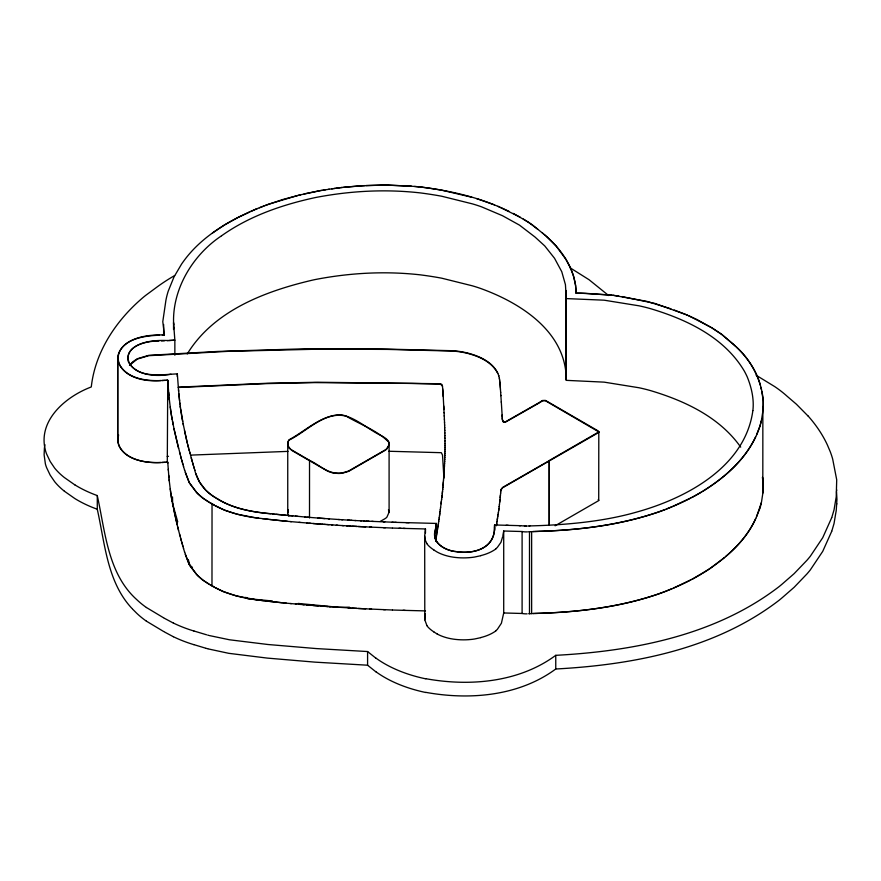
<?xml version="1.0" encoding="UTF-8"?>
<svg xmlns="http://www.w3.org/2000/svg" width="881" height="881" viewBox="0 0 881 881"><rect width="100%" height="100%" fill="white"/><g stroke="black" fill="none" stroke-linecap="round" stroke-linejoin="round"><path stroke-width="1.32" d="M445.015 447.636L445.015 445.301M444.993 449.629L445.015 447.295M565.987 290.521L566.054 380.339L604.168 382.145L639.055 387.761A118.285 68.289 0 0 1 650.519 390.602C684.812 400.833 719.557 417.087 740.712 447.141M426.878 625.455L424.796 619.817L424.686 536.044L425.468 528.952L403.069 528.369M444.971 451.623L444.993 449.288M444.927 453.616L444.971 451.281M444.883 455.609L444.927 453.275M444.817 457.602L444.883 455.268M160.727 462.503C144.572 463.505 118.671 458.891 117.658 438.837L117.658 356.882C121.479 338.822 144.066 335.727 159.527 335.232M117.658 438.837L118.528 434.796L117.867 441.502M444.751 459.596L444.817 457.261M762.946 410.15C765.534 388.125 753.189 361.111 734.93 345.715M763.188 488.515L762.505 477.227L763.342 484.418L762.913 492.853L762.946 492.094M444.663 461.71L444.751 459.254M444.564 463.813L444.663 461.369M752.892 410.535C754.191 399.126 751.537 387.53 747.264 376.98A200.174 115.576 0 0 0 744.203 370.89C724.171 337.203 686.773 319.484 650.519 308.658A118.285 68.289 0 0 0 639.055 305.817L604.168 300.19L566.318 298.593L565.426 284.629L561.77 271.722L554.534 258.276L544.744 245.92L534.987 237.011L519.449 225.107L502.555 215.746L481.764 206.925A106.304 61.373 0 0 0 472.227 203.83L441.711 196.232A244.676 141.257 0 0 0 435.655 195.164A252.142 145.574 0 0 0 420.501 192.928C385.669 188.952 350.308 190.858 315.905 197.454A97.813 56.472 0 0 0 311.621 198.39C279.706 205.592 248.101 216.836 221.307 235.976M762.924 492.71L763.155 489.032M444.564 463.483L444.321 468.042M762.913 410.81L763.155 407.077M160.727 380.548C107.152 384.689 99.696 333.007 164.417 334.956L162.787 321.675L165.914 300.278A220.691 127.415 0 0 1 168.227 291.159L174.02 276.887L181.563 264.102A169.912 98.099 0 0 1 183.215 261.756C196.926 242.572 216.649 228.52 237.363 217.794M444.453 465.586L444.2 470.146M444.057 472.26L444.2 469.815M288.836 516.068L287.867 513.876L288.098 510.33A13.017 7.511 0 0 1 288.362 509.625M443.925 474.363L444.057 471.919M443.771 476.478L443.925 474.033M763.188 406.559L763.243 400.591L761.801 391.616M443.639 478.361L443.771 476.136M443.506 480.244L443.639 478.02M443.506 479.914L443.055 485.905M836.686 490.585L836.741 489.935M836.686 504.24L836.741 503.591M443.363 481.797L442.89 487.788M389.017 444.74L389.094 443.55L389.094 512.191L386.88 517.191A13.215 7.632 0 0 1 384.601 518.92L380.085 521.497M442.714 489.671L442.89 487.457M500.65 493.195L500.871 490.607M442.714 489.34L442.306 493.602M500.65 492.864L500.199 497.71M500.43 495.111L499.703 502.214M442.526 491.224L441.844 497.677M499.956 499.626L499.45 504.461M442.075 495.298L441.59 499.725M499.186 506.718L499.45 504.13M441.59 499.384L441.084 503.8M496.432 525.77L496.576 524.338M499.186 506.377L498.657 510.793M441.337 501.421L440.555 507.874M440.313 509.813L440.555 507.544M435.511 529.173C430.6 542.068 444.861 550.834 456.072 551.605C475.641 554.623 495.882 547.597 494.615 524.966L508.216 525.34M440.06 511.751L440.313 509.471M435.721 527.642L435.346 530.395M440.06 511.409L439.542 515.616M498.899 508.623L498.404 512.621M439.806 513.337L439.278 517.543M44.435 447.438L44.116 454.783L45.383 463.891A89.455 51.649 0 0 0 46.605 467.646L50.151 475.09L54.677 481.709A99.101 57.21 0 0 0 64.423 491.224M435.555 528.798L436.271 523.821M496.576 524.68L496.719 523.248M435.699 541.033L435.831 540.119M435.699 541.375L436.095 538.28M439.013 519.482L439.278 517.213M500.871 490.948L500.959 490.012M438.738 521.409L439.013 519.14M435.765 527.267L435.875 526.497M438.463 523.347L438.738 521.078M435.963 539.535L436.502 535.516M425.094 613.506L424.796 619.817M435.214 531.243C431.481 543.5 446.072 550.559 456.072 551.605C473.703 554.556 495.838 548.103 494.351 526.662M438.231 524.911L438.463 523.006M496.719 523.589L496.994 521.42M436.216 524.206L436.326 523.435L405.943 522.631M436.227 537.696L436.745 533.952M498.128 514.449L498.404 512.29M761.514 419.984L761.68 418.916M761.591 419.455L762.858 411.251L762.814 493.404L761.514 501.939M437.989 526.475L438.231 524.569M496.994 521.761L497.556 517.764M752.859 410.645C745.359 465.586 689.019 496.785 640.355 511.024A295.179 170.418 0 0 1 633.626 512.929C600.17 522.081 563.675 525.032 530.098 525.913M494.483 525.814L494.615 524.966L494.615 530.439M497.842 516.277L498.128 514.108M437.747 528.038L437.989 526.133M497.269 519.933L497.842 515.936M436.745 534.293L437.494 529.261M437.747 527.697L436.998 532.73M527.455 531.871L526.97 531.893A12.653 7.301 0 0 1 522.114 531.518L503.712 531.012L502.842 535.615M503.712 531.012L503.712 612.967L501.41 623.23L497.369 629.331A30.472 17.598 0 0 1 495.783 630.752M44.579 446.513L44.953 444.696M502.622 536.771L500.948 542.344L497.369 547.387A30.472 17.598 0 0 1 495.783 548.797M287.823 443.253L288.098 442.031A13.017 7.511 0 0 1 289.188 440.037C306.962 431.404 324.891 410.612 346.299 416.206C360.34 424.565 377.442 430.457 388.818 442.24M388.807 445.588L389.017 444.398M500.959 490.343L501.091 489.429M759.543 427.329C750.26 455.202 727.243 475.916 703.027 491.146M759.543 509.284L755.931 518.116M760.072 425.798L756.592 434.729M760.336 506.993L761.448 502.379L756.592 516.684M759.697 426.867L761.448 420.435L760.281 425.193M759.697 508.822L760.017 507.897M760.281 507.148L760.072 507.753M388.807 445.246L386.88 448.892A13.215 7.632 0 0 1 384.601 450.62L348.601 471.368L342.434 473.207A21.562 12.455 0 0 1 338.238 473.471L332.765 472.954L327.897 471.313L292.305 450.742L288.836 447.768L287.746 444.101L287.746 512.731M831.796 517.455L834.032 509.923L835.882 498.8A77.748 44.887 0 0 0 836.234 496.818L836.708 479.782L832.688 459.111A223.972 129.309 0 0 0 830.221 451.645L827.479 445.18A253.728 146.488 0 0 0 808.042 415.92M831.73 517.632L822.722 537.707L810.311 556.263A268.859 155.221 0 0 1 806.897 560.338L794.166 573.619L782.471 583.817A212.167 122.492 0 0 1 779.068 586.647C715.658 635.344 633.902 651.136 555.757 655.332C519.019 682.456 469.727 686.651 425.897 678.711M831.796 531.111L834.032 523.578L835.882 512.467A77.748 44.887 0 0 0 836.234 510.473L836.95 499.417L836.498 491.455M831.73 531.298L822.722 551.374L810.311 569.919A268.859 155.221 0 0 1 806.897 573.994L794.166 587.275L782.471 597.472A212.167 122.492 0 0 1 779.068 600.302C715.669 649 633.891 664.792 555.757 668.998C519.019 696.122 469.727 700.318 425.897 692.367M501.091 489.77L502.622 487.435L549.292 460.664L549.292 525.197M501.311 489.219L502.622 487.766L597.979 432.912L598.805 431.767L598.717 500.606L555.107 525.781M388.565 445.94L386.88 448.55A13.215 7.632 0 0 1 384.601 450.29L348.601 471.027L342.434 472.866A21.562 12.455 0 0 1 338.238 473.13C327.181 473.416 318.999 464.672 309.506 460.334M703.027 573.102C724.38 559.446 745.128 542.068 755.766 518.469M755.601 436.866C742.793 464.034 717.773 483.526 691.871 497.457M755.601 518.821C748.916 533.71 737.882 546.176 725.526 556.649M187.279 353.909C213.587 310.817 264.696 291.391 311.621 280.334A97.813 56.472 0 0 1 315.905 279.409C350.308 272.802 385.658 270.919 420.501 274.872A252.142 145.574 0 0 1 435.655 277.108A244.676 141.257 0 0 1 441.711 278.187L472.216 285.785A106.304 61.373 0 0 1 481.764 288.88C519.768 302.811 562.507 329.813 566.02 373.896M129.485 365.395L132.767 361.772L137.37 358.721L148.724 355.34L217.772 351.442L303.912 348.821L382.013 348.986L452.812 350.726A52.783 30.472 0 0 1 467.712 353.072C480.222 356.342 494.362 362.686 498.778 375.835M598.717 431.965L549.16 460.587L549.16 525.12M130.454 364.47L137.37 359.063L148.724 355.682L227.937 351.343L320.794 349.118L387.299 349.405L452.812 351.067A52.783 30.472 0 0 1 467.712 353.413C479.473 356.442 491.917 362.091 497.82 373.335M723.455 558.367L709.48 568.917L691.871 579.401M723.797 558.08L724.49 557.508M212.486 233.013L224.732 224.776L238.663 217.122M220.878 236.251C192.454 255.38 172.335 289.265 173.59 323.294M701.728 491.983L693.138 496.807M701.728 573.927L693.138 578.762M238.013 217.464L255.501 209.337M692.29 497.236C643.681 523.083 587.484 530.054 533.203 531.562M690.594 498.095L672.765 506.399M692.29 579.191L673.536 588.034M690.594 580.05C642.37 605.247 586.867 611.998 533.203 613.517M239.324 216.792L249.224 212.046M250.667 211.407L257.428 208.544M665.507 591.382L659.043 593.805M666.124 591.118L671.983 588.673M665.309 509.515L659.043 511.861M666.543 508.987L671.983 506.718M255.986 209.138L262.318 206.617M259.377 207.773L268.375 204.326M262.802 206.429L264.036 205.956M265.269 205.493L266.514 205.02M267.13 204.788L282.9 199.469L299.606 195.031M269.002 204.095L297.701 195.505M658.426 512.048C620.345 524.856 580.094 530.186 540.042 531.309M658.426 594.003C618.671 607.394 576.581 612.537 534.778 613.44M480.784 555.691L474.782 557.001A37.751 21.794 0 0 1 471.027 557.508A42.233 24.382 0 0 1 455.477 557.453A36.738 21.21 0 0 1 437.141 552.035L433.815 549.975M480.784 637.646L474.782 638.956A37.751 21.794 0 0 1 471.027 639.463A42.233 24.382 0 0 1 455.477 639.397A36.738 21.21 0 0 1 437.141 633.979M300.245 194.877L321.554 190.395M300.873 194.712L298.34 195.351M304.044 193.919L319.638 190.703M320.277 190.604L325.408 189.8M322.842 190.197L323.481 190.087M324.77 189.9L333.326 188.622M328.47 189.338L329.285 189.217M331.708 188.853L334.945 188.391M334.13 188.512L342.257 187.433M335.76 188.281L339.009 187.84M339.659 187.763L340.308 187.675M340.958 187.598L359.041 185.913M343.568 187.279L364.657 185.594M168.161 340.562C108.605 337.687 120.367 383.301 171.013 374.227M359.922 185.858L384.821 185.021L411.416 186.221M164.417 334.956L162.324 335.077M163.657 340.826L164.417 340.782M167.412 340.606L174.317 340.22M158.833 341.101C147.017 340.65 124.452 345.826 128.34 361.728C137.568 378.929 161.278 374.557 177.334 373.874L178.623 391.241M168.91 340.518L173.414 340.264M161.41 340.958L162.908 340.87M178.303 387.144L267.152 383.268L317.865 382.244L439.718 383.742L441.623 384.215L442.251 385.647M178.303 387.475L267.152 383.598L314.891 382.607L412.176 383.422L440.203 384.105L442.196 385.46M527.653 526.034L529.899 525.946L529.217 525.957M528.567 531.805L529.492 531.761A12.719 7.345 0 0 0 531.628 531.65L534.26 531.507M528.721 613.749L529.492 613.716A12.719 7.345 0 0 0 531.628 613.605L534.26 613.462M167.291 380.251L167.831 381.231M167.225 456.391L168.491 456.314M190.979 455.103L287.988 451.38M167.291 462.206L167.753 380.229L166.355 380.295M173.865 340.242L174.856 340.187L173.546 322.688L173.546 329.516M166.355 462.25L167.753 462.173L167.831 463.186M365.879 185.539L386.528 185.032L410.645 186.166M166.817 380.273L163.536 380.427M166.817 462.228L163.536 462.382M526.53 526.1L519.085 525.638M164.483 380.383L165.419 380.339M164.483 462.338L165.419 462.294M526.342 526.1L524.382 525.792M527.124 613.837L526.97 613.837A12.653 7.301 0 0 1 522.114 613.473L503.712 612.967M118.968 363.941C127.271 379.425 148.217 381.484 164.009 380.405M119.1 446.182C127.591 461.402 148.272 463.439 164.009 462.36M534.778 531.485L539.513 531.32M162.137 380.493L163.073 380.449M162.137 462.448L163.073 462.404M349.482 607.207L338.59 607.295L298.075 603.43M576.692 293.219L576.042 293.219C576.119 270.104 561.836 249.389 544.766 234.963M580.612 293.23L576.042 293.219L575.612 285.367L573.41 275.687L570.525 268.088L565.844 259.256L556.12 246.019L546.066 236.053M577.341 293.219L578.652 293.219M579.302 293.23L584.532 293.285M581.262 293.241L610.819 295.058M388.873 451.259L441.337 452.691L442.515 455.125L443.914 477.876M585.182 293.296L611.59 295.146M409.048 522.719L394.688 522.323M403.069 610.324L425.468 610.907M506.112 525.285L520.572 525.682M398.994 528.259L405.106 528.424M401.031 528.314L392.474 528.06M405.106 610.379L392.474 610.015M371.782 521.354L396.307 522.367M392.265 610.004L369.613 609.013M392.155 528.049L369.613 527.058M392.034 522.235L393.422 522.29M383.356 521.849L384.81 521.915M383.356 527.664L385.327 527.741M383.356 609.608L385.327 609.696M375.934 658.217L367.586 651.544L316.213 648.57L267.989 644.507L229.478 639.782L209.326 635.553M375.934 671.873L367.586 665.21L314.913 662.138L267.185 658.085L228.719 653.317L208.235 648.912M367.961 521.178L373.236 521.409M371.573 527.146L358.325 526.519M371.573 609.101L358.325 608.474M366.089 521.089L368.897 521.222M363.291 520.957L367.025 521.134M365.692 526.882L352.444 526.199M365.692 608.837L352.444 608.154M360.494 520.814L364.227 521.001M361.419 520.858L354.889 520.517M356.86 526.442L349.504 526.023M356.86 608.397L329.065 606.657M355.825 520.561L350.858 520.275M351.893 520.341L338.458 519.504M347.753 520.087L349.823 520.219M346.563 525.847L350.968 526.111M348.028 607.89L350.968 608.066M348.028 525.935L336.278 525.186M342.158 525.572L343.623 525.66M341.553 519.702L342.588 519.768M339.493 519.57L317.931 518.061M313.173 523.534L337.753 525.285M331.465 524.867L332.677 524.955M336.278 607.141L337.753 607.24M328.338 518.821L329.472 518.898M326.653 524.536L329.065 524.702M323.052 606.238L330.265 606.745M411.031 186.199L415.314 186.508M324.252 524.371L325.452 524.459M326.653 606.491L327.864 606.58M324.935 518.59L307.26 517.191M321.851 524.195L323.052 524.283M320.651 606.062L324.252 606.326M320.651 524.107L298.989 522.334M321.851 606.15L313.173 605.489M414.533 186.442L422.55 187.257M318.239 605.886L302.855 604.63M415.7 186.53L418.916 186.838M309.297 523.226L310.586 523.325M309.297 605.17L310.586 605.28M304.595 516.96L308.592 517.301M306.72 523.006L308.009 523.116M306.72 604.961L308.009 605.071M305.927 517.081L275.83 514.273M292.822 515.936L287.724 515.484M295.377 516.156L297.932 516.387M290.389 521.585L300.278 522.444M285.367 603.089L296.412 604.058M295.41 603.97L304.143 604.74M291.391 521.673L285.367 521.134M290.389 603.54L291.391 603.628M298.989 604.289L300.278 604.399M287.382 521.321L269.597 519.482M283.363 602.901L286.369 603.177M286.446 515.374L272.383 513.887M284.365 521.045L264.84 518.92M272.405 600.985L248.101 598.673L237.396 596.195M264.84 600.864L284.365 602.989M282.361 602.802L268.408 601.294M613.143 295.322L611.205 295.102M420.127 186.97C445.478 190.043 470.784 195.351 494.516 204.943M612.747 295.278L613.914 295.41M205.714 490.067C223.862 507.335 249.995 512.169 274.101 514.086M613.528 295.366L646.654 301.313L670.926 308.813M270.654 513.689C252.076 511.96 232.826 508.822 216.935 498.393M268.408 519.338L262.45 518.623M614.299 295.465L618.903 296.082M267.218 601.15L256.701 599.851M263.65 518.766L256.701 517.907M261.261 600.424L263.65 600.721M258.662 518.149L255.402 517.731M258.662 600.104L255.402 599.686M422.957 187.312L427.384 187.895M252.803 517.389L256.052 517.819M236.372 595.886L256.052 599.774M254.752 517.654L237.396 514.24M253.453 599.432L254.752 599.598M252.803 599.344L247.99 598.651L245.733 597.34M252.153 517.301C232.088 514.24 211.616 506.96 196.782 492.71M428.496 188.049L440.555 189.955M621.942 296.567L654.825 303.416L685.429 314.363M441.579 190.142L471.72 197.223M208.775 635.399L207.696 635.102M207.696 648.768L206.077 648.306M206.617 634.805L193.897 630.983M205.603 648.174L193.897 644.639M476.665 198.632L493.272 204.436M236.626 595.963C222.133 591.889 207.63 585.325 196.782 574.665M236.108 595.798L223.3 591.691L215.316 587.583M236.626 514.008L224.545 510.22L215.316 505.628M674.185 310.013L687.565 315.233M712.421 328.206L697.036 319.561L686.024 314.616M688.49 315.607L710.956 327.325M493.889 204.689L498.283 206.495M497.864 206.319L499.979 207.2M498.712 206.672L520.208 217.2M500.815 207.564L508.965 211.286M173.359 623.076L164.273 618.22M173.359 636.732L164.273 631.875M513.326 213.422L528.6 222.287L537.718 229.225M209.094 502.093L202.652 498.106L197.652 493.624M209.865 502.511L211.914 503.657M209.094 584.048L202.652 580.061L197.652 575.568M210.383 584.742L211.914 585.601M215.889 497.82C205.097 492.127 197.234 481.378 194.591 469.496M437.163 633.968L433.815 631.919M192.476 567.408L189.382 564.842L185.285 554.402M756.14 375.24L774.773 386.638A151.224 87.307 0 0 1 787.273 396.384L796.391 404.203L807.976 415.942M212.035 585.678L214.512 587.098M214.512 505.154L212.035 503.723L211.98 585.645M569.776 267.604L589.048 279.718L608.639 295.542M523.336 219.061L532.267 224.809L542.938 233.454M163.701 617.878L146.4 607.494M163.701 631.545L146.4 621.16M711.936 327.908L721.902 334.527L735.183 345.969M712.905 328.503L721.44 334.174L733.444 344.284M74.874 484.902L64.401 477.568A99.101 57.21 0 0 1 54.622 468.064L50.151 461.435L46.605 453.979A89.455 51.649 0 0 1 45.383 450.224C37.553 420.281 65.932 396.472 91.283 386.957C95.093 352.444 115.29 321.708 141.059 299.243A145.949 84.268 0 0 1 145.695 295.377L157.391 286.743A225.173 130.003 0 0 1 174.647 275.555M598.188 499.571L598.805 500.397M64.401 491.224L74.874 498.569A110.632 63.873 0 0 0 97.262 509.229C104.894 543.103 107.141 582.242 132.183 608.683M542.41 233.036L543.72 234.093M543.456 233.883L545.295 235.392M734.666 345.473L733.642 344.482M736.208 346.949C747.231 357.422 756.548 370.405 760.347 385.283M132.712 609.245L136.588 613.132A120.058 69.313 0 0 0 146.389 621.16M185.285 472.447L189.569 483.217L196.959 492.897M184.525 551.847L189.019 564.159L196.959 574.853M196.617 492.534L189.019 482.204L184.525 469.903M196.617 574.489L190.098 566.054L188.292 559.578M205.405 489.737L199.469 482.017L195.747 473.361M426.878 543.5L425.347 540.317L424.686 536.044M288.23 446.359L290.851 449.453L309.528 460.334L309.506 517.984M598.805 431.899L546.341 401.273A15.043 8.678 0 0 0 545.262 400.723L542.443 400.844A77.891 44.964 0 0 1 537.983 403.63L505.287 422.241L503.392 422.208L502.412 419.521M118.781 363.512L117.878 359.756M118.781 445.467L117.878 441.711M388.455 509.736L389.094 512.191M194.877 470.465L193.159 464.65M193.732 466.589L194.305 468.527M184.647 470.311L183.435 466.17M184.647 552.266L183.435 548.125M183.556 466.578L181.607 459.772M183.556 548.533L181.607 541.727M192.598 462.712L193.446 465.62M442.317 385.504L442.416 386.241M192.047 460.774L192.884 463.681M182.4 462.613L182.951 464.507M182.4 544.568L182.951 546.462M189.613 451.832L192.322 461.743M182.136 461.666L181.079 457.878M182.136 543.621L181.079 539.833M177.72 521.871L172.621 503.679L172.5 496.884M191.243 457.867L191.783 459.805M180.561 455.984L181.343 458.825M180.561 537.939L181.343 540.78M180.825 456.931L174.339 430.413M180.825 538.886L179.548 534.139M188.963 449.42L189.933 453.043M179.548 452.195L180.054 454.089M180.054 536.044L177.588 526.629M187.708 444.597L189.283 450.632M442.372 385.702L442.46 386.429M188.644 448.22L187.102 442.185M178.303 447.482L178.546 448.418M178.303 529.437L178.546 530.362M389.028 443.066L388.455 441.106L386.352 438.859A78.838 45.515 0 0 0 382.519 436.271C368.423 429.862 356.453 417.638 340.936 414.72C321.378 414.874 305.641 430.93 289.188 439.696A13.017 7.511 0 0 0 288.098 441.7L287.867 445.588M178.061 446.546L174.031 428.827M178.061 528.501L174.339 512.368M184.47 430.49L187.4 443.385M177.114 524.768L173.094 505.991M186.794 440.974L183.083 423.519M760.832 387.277L760.997 387.992M761.162 388.719L761.327 389.446M498.778 375.504L499.362 378.434M172.555 421.36L170.947 412.352M172.555 503.304L171.828 499.747M182.664 421.47L182.246 419.433M172.489 421.063L174.185 429.62M172.489 503.018L173.249 506.795M172.18 419.576L172.004 418.684M172.059 500.937L172.18 501.531M172.61 421.658L172.929 423.243M172.61 503.602L172.929 505.198M180.187 406.064L183.402 425.094M173.094 424.047L173.249 424.84M171.938 418.387L171.2 414.103M171.938 500.342L170.947 494.307M182.114 418.75L180.583 409.158M173.865 509.978L174.185 511.575M171.773 499.45L171.2 496.058M117.658 356.882L117.867 359.547M117.779 440.456L117.779 358.512M171.046 413.057L170.848 411.658M171.046 495.012L170.848 493.602M499.362 378.092L499.549 379.766M170.451 408.652L170.892 412M170.451 490.607L170.892 493.955M74.907 484.891A110.632 63.873 0 0 0 97.262 495.562C105.235 531.32 107.636 573.366 136.588 599.476A120.058 69.313 0 0 0 146.389 607.505M170.804 411.306L170.231 406.89M170.804 493.25L170.231 488.845M502.456 420.182L503.701 422.065L505.287 421.9L537.983 403.289A77.891 44.964 0 0 0 542.443 400.503L545.262 400.381A15.043 8.678 0 0 1 546.352 400.932L598.188 430.941L598.805 432.108M180.451 408.134L179.812 402.958M169.053 479.132L170.341 489.726M499.549 379.436L499.714 381.11M170.341 407.771L169.042 397.133L169.372 399.831M169.163 480.013L169.273 480.905M179.57 400.899L178.81 393.719M179.933 403.994L178.513 389.776M499.714 380.779L499.857 382.453M499.857 382.112L499.99 383.797M169.009 478.79L168.734 475.322M499.99 383.455L500.111 385.14M169.009 396.791L168.282 387.299M500.111 384.799L500.221 386.484M168.899 395.393L168.656 392.364M168.899 477.348L168.282 469.254M442.515 386.484L442.714 389.259M500.221 386.153L500.32 387.827M442.714 388.917L442.802 390.47M173.645 323.977L173.7 324.737M442.802 390.129L442.89 391.682M389.028 442.725L389.094 443.892M173.909 327.446L173.986 328.481M500.32 387.497L500.419 389.171M167.753 380.229L168.348 388.312M167.753 462.173L168.348 470.267M442.89 391.34L442.978 392.893M500.419 388.84L500.65 392.43M500.65 392.1L500.871 395.69M442.978 392.552L443.066 394.104M500.871 395.36L501.3 402.21M501.3 401.879L502.137 415.248M502.368 418.871L502.412 419.863M502.137 414.918L502.181 415.909M443.066 393.774L443.143 395.327M502.181 415.568L502.225 416.57M502.324 418.211L502.368 419.202M443.143 394.985L443.209 396.538M502.225 416.228L502.291 417.891M502.291 417.55L502.324 418.541M443.209 396.197L443.914 409.577M443.738 405.976L444.079 412.837M444.079 412.495L444.244 416.096M444.244 415.755L444.387 419.356M444.387 419.026L444.531 422.616M444.531 422.285L444.63 425.248M444.63 424.906L444.718 427.88M444.718 427.538L444.784 430.501M444.784 430.159L444.85 433.133M444.85 432.791L444.905 435.765M444.905 435.423L444.949 438.386M444.949 438.044L444.982 441.018M444.982 440.676L445.004 443.65M445.004 443.308L445.015 445.643M565.789 297.437L565.789 379.392M555.757 655.332L555.757 668.998M531.628 531.65L531.628 613.594M529.492 531.761L529.492 613.716M522.103 531.529L522.103 613.484M436.326 523.435L436.326 539.822M425.468 528.952L425.468 533.049M367.586 651.544L367.586 665.21M177.334 373.874L177.334 376.605M174.856 340.187L174.856 355.219M163.635 324.494L163.635 335.419M97.284 495.551L97.284 509.207M433.87 631.897A40.768 23.545 0 0 1 426.69 625.499M495.959 630.829A38.643 22.311 0 0 1 480.729 637.569M433.87 549.942A40.768 23.545 0 0 1 426.69 543.555M495.959 548.874A38.643 22.311 0 0 1 480.729 555.625M193.875 631.005A112.746 65.095 0 0 1 173.392 623.054M425.809 678.844A112.834 65.139 0 0 1 376.033 658.173M425.809 692.51A112.834 65.139 0 0 1 376.033 671.829M193.875 644.661A112.746 65.095 0 0 1 173.392 636.721"/></g></svg>
